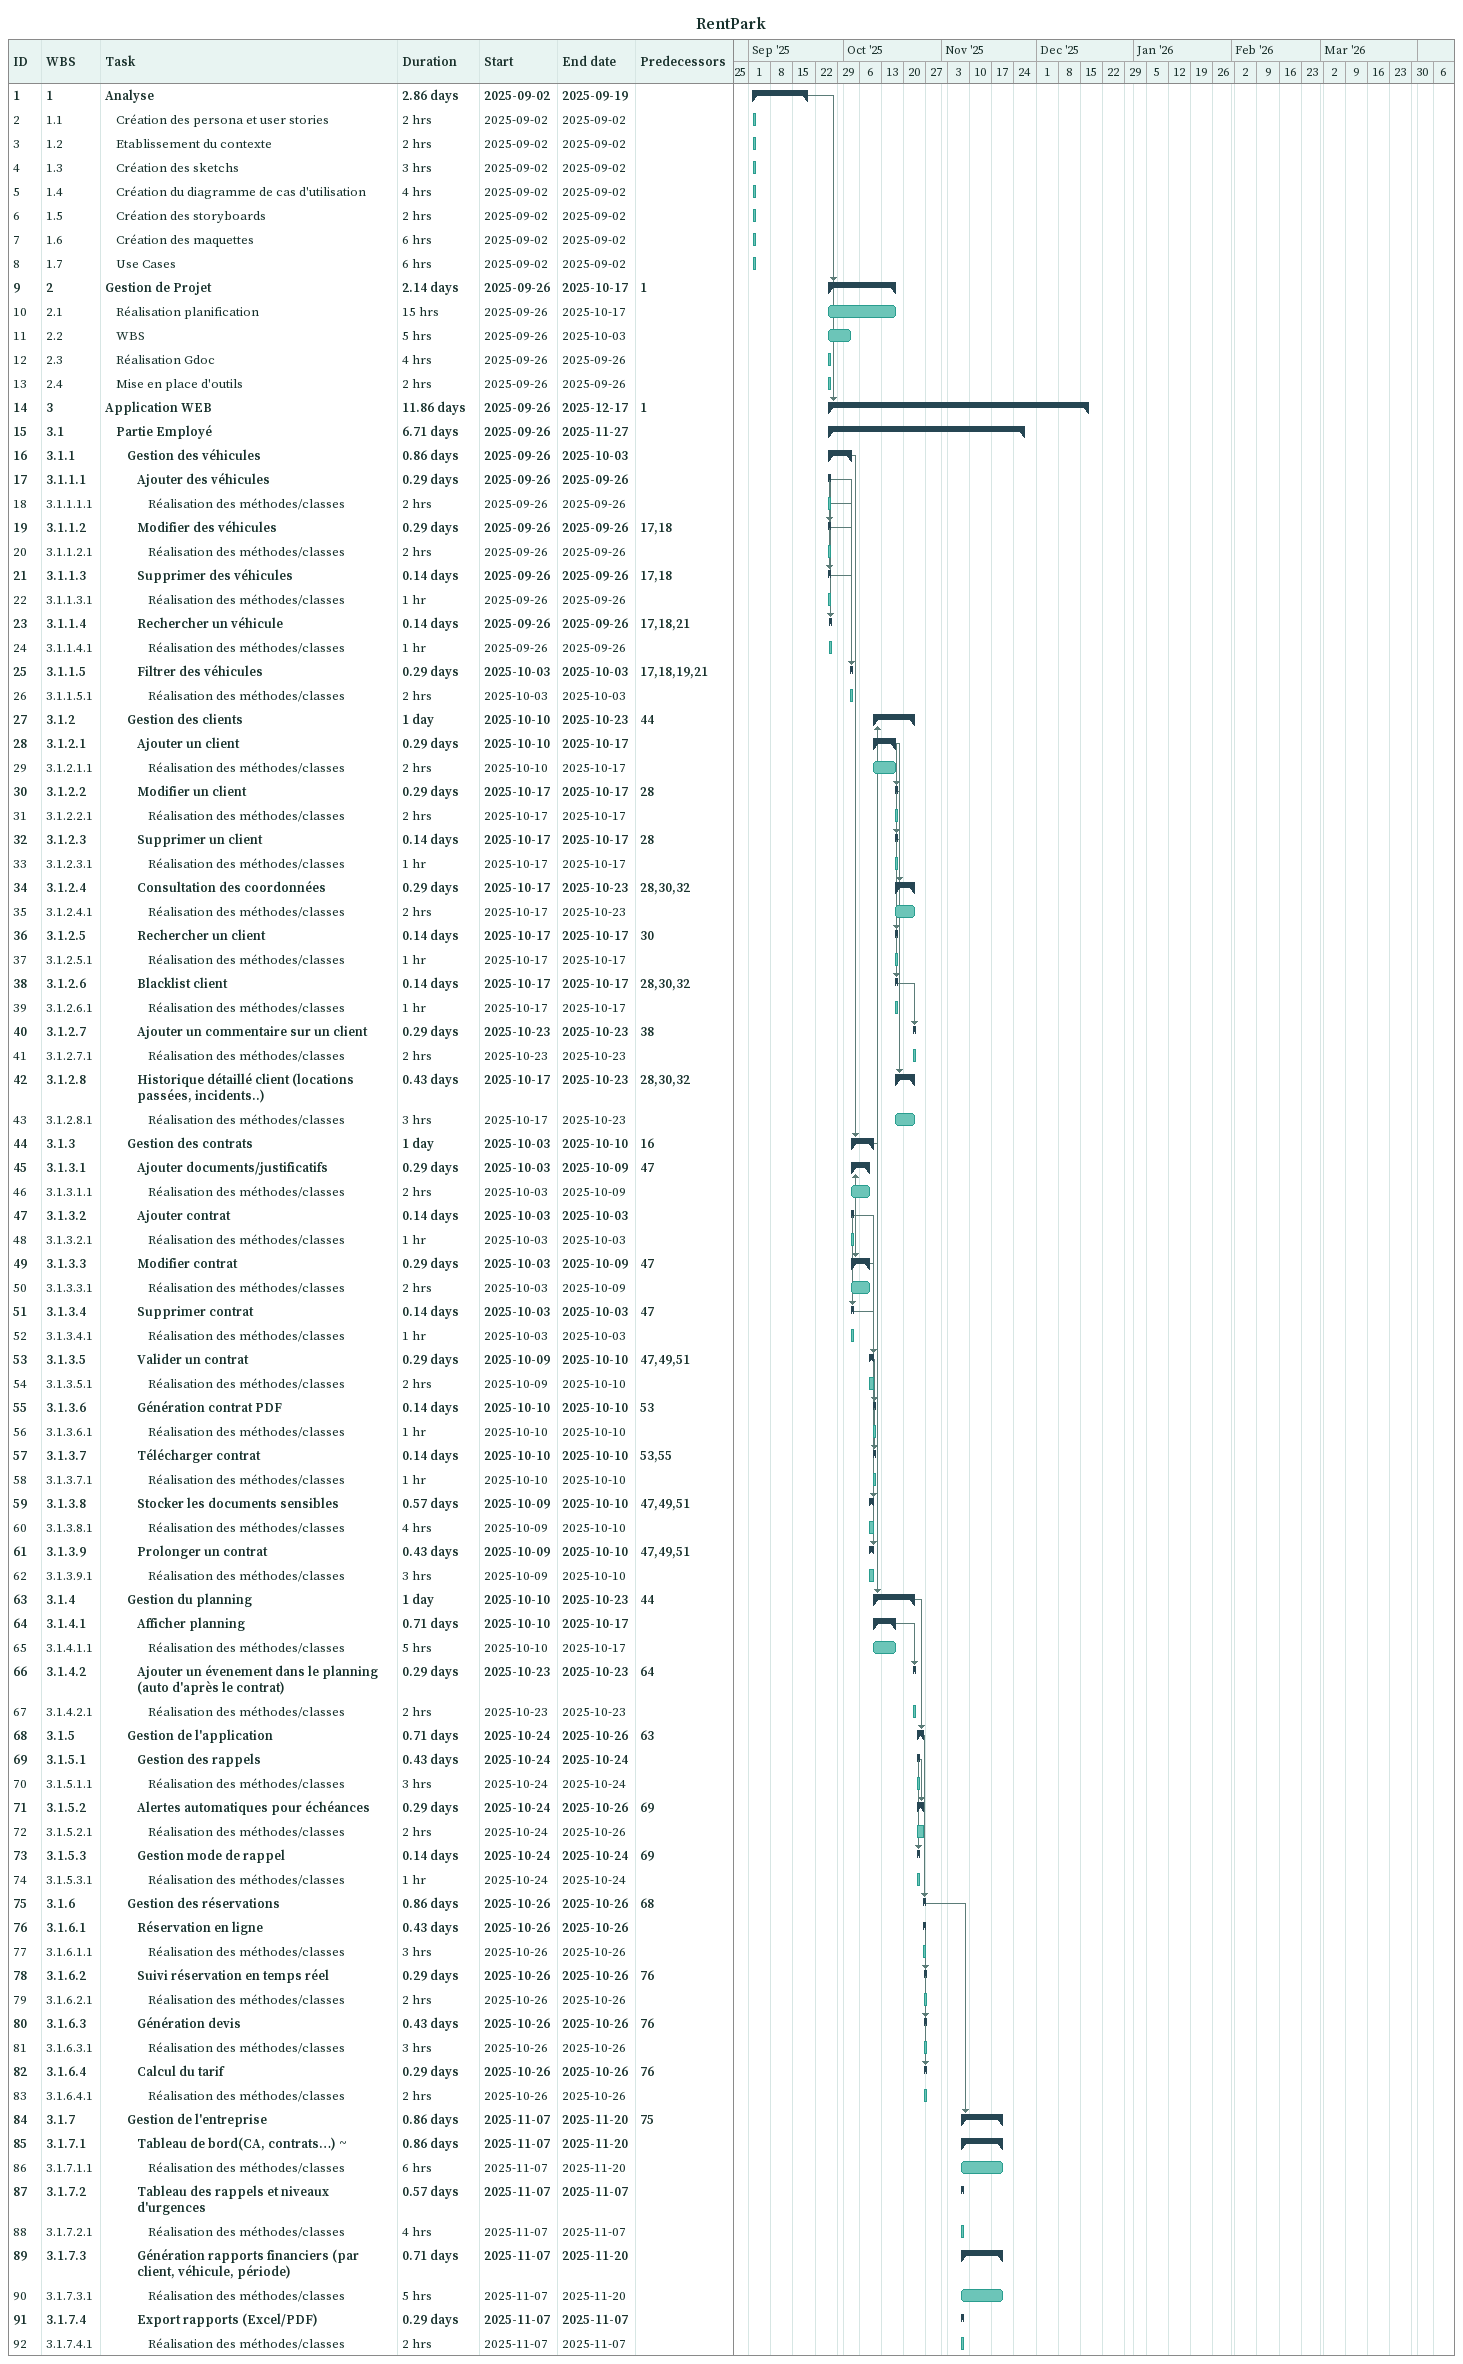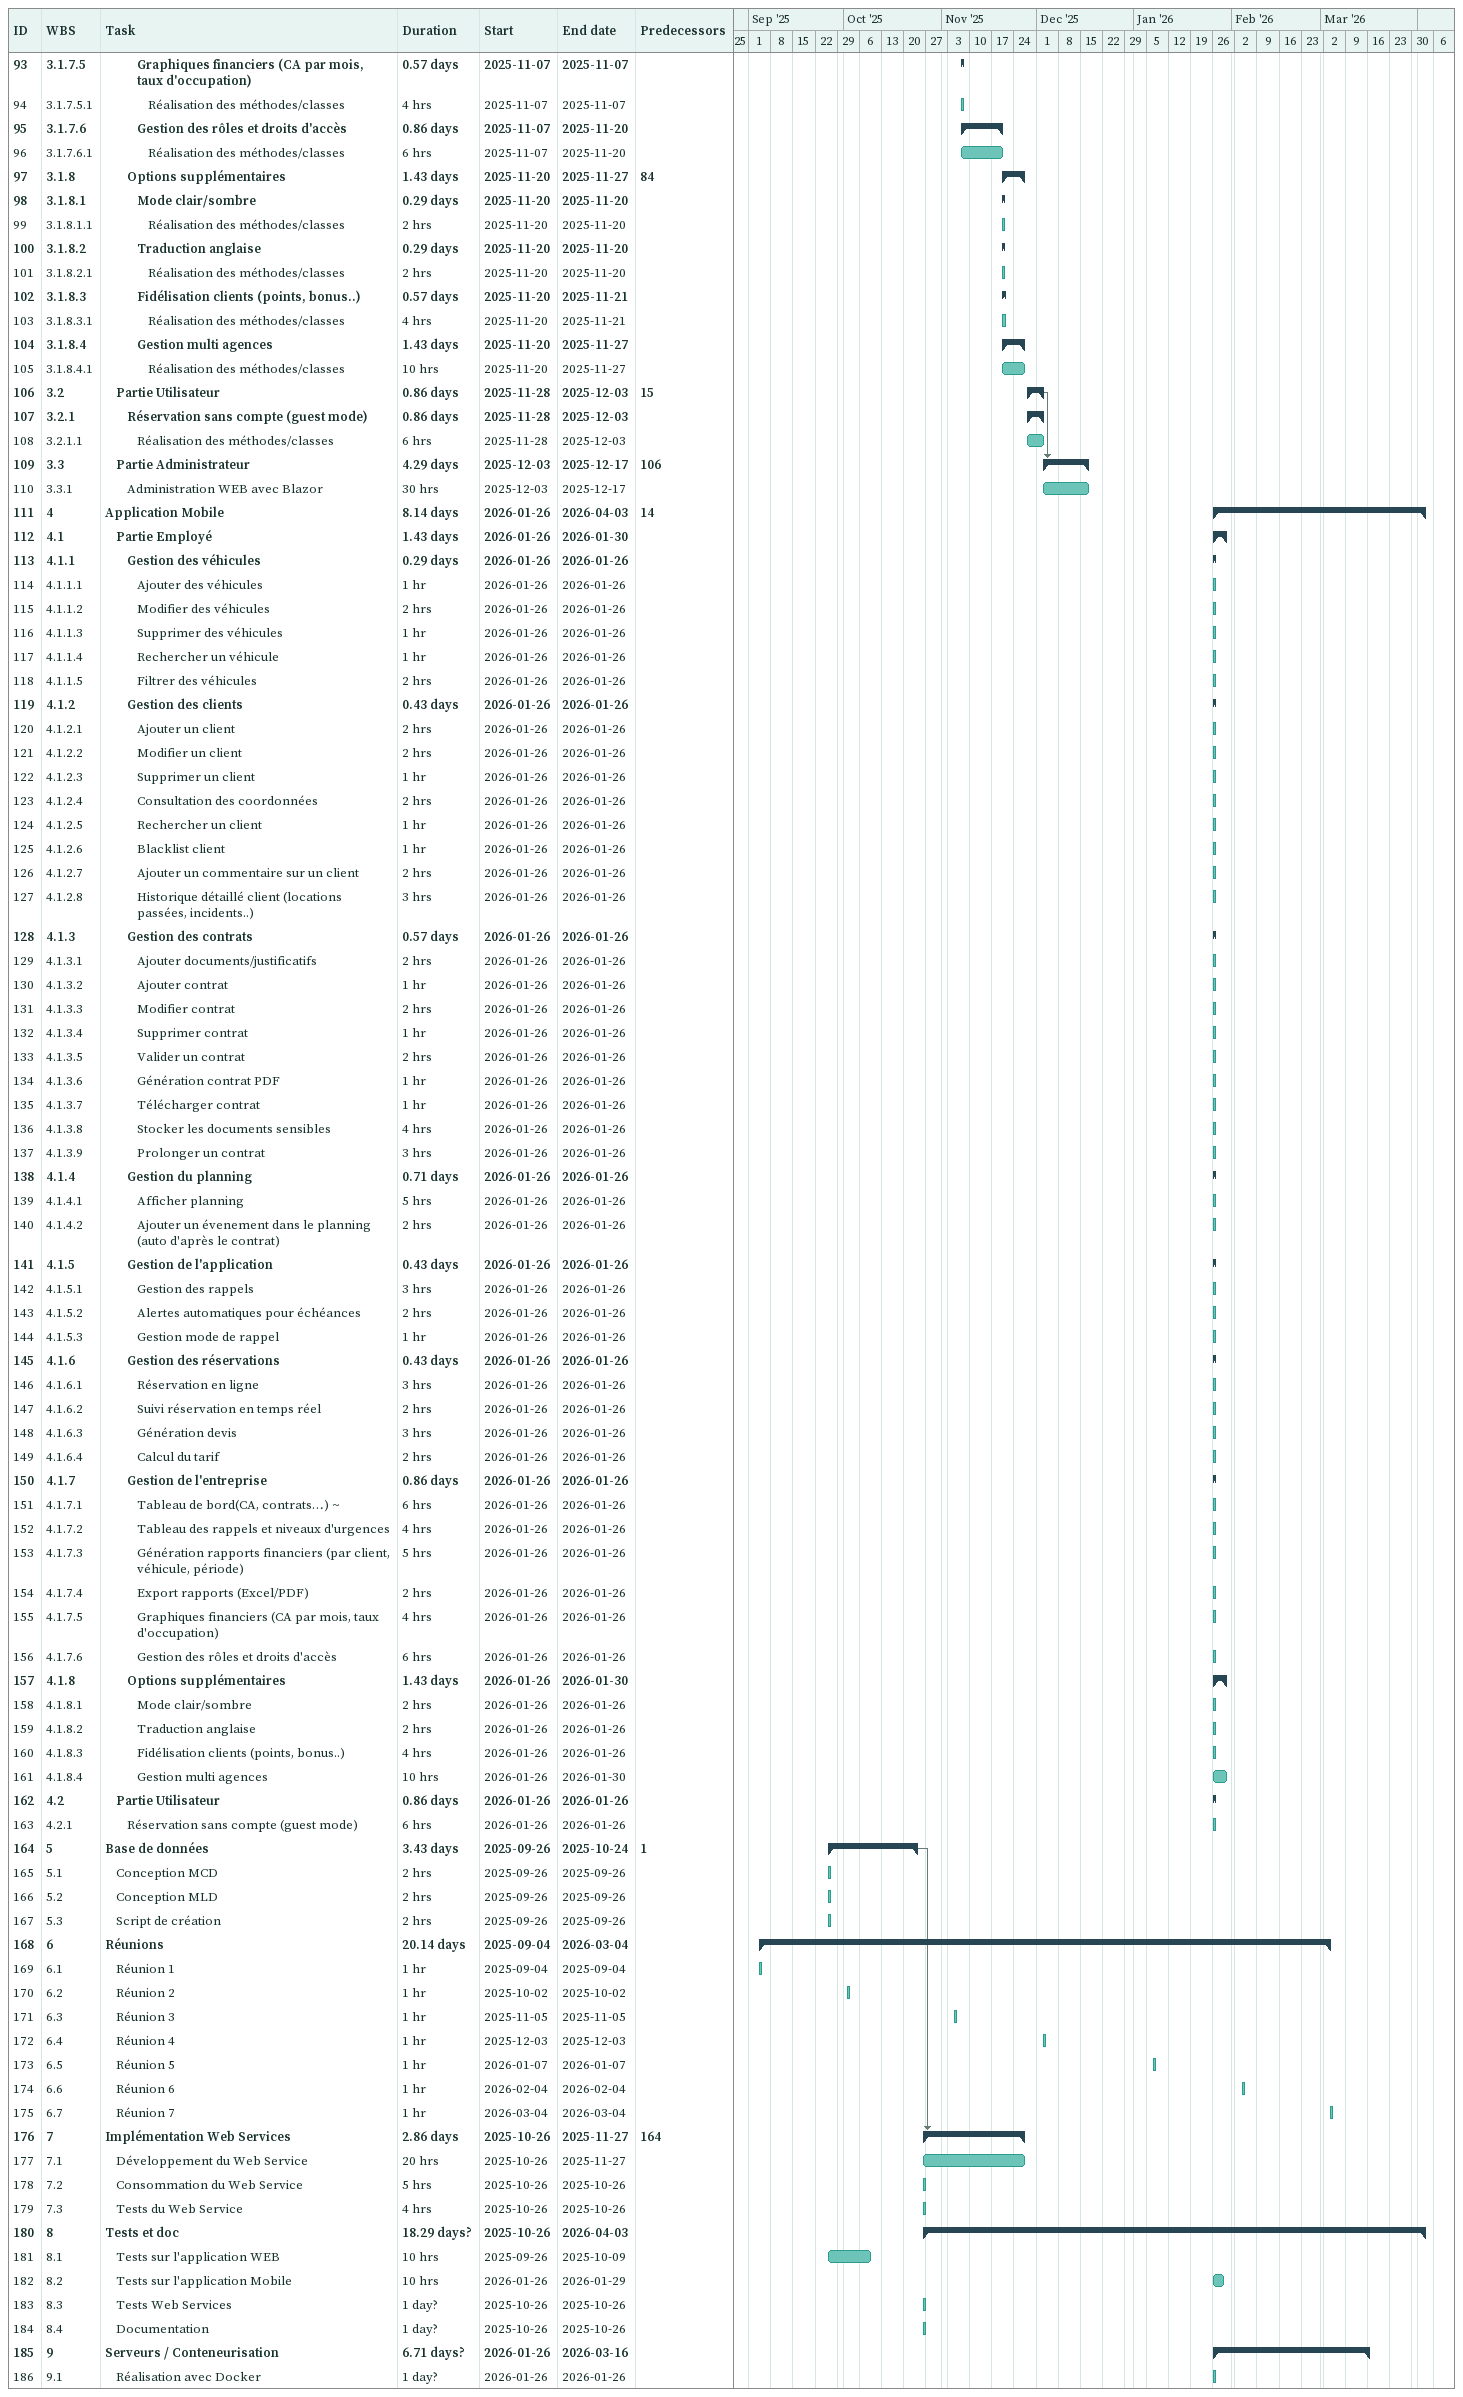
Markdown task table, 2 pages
RentPark

| ID | WBS | Task | Duration | Start | Finish | Predecessors |
|---|---|---|---|---|---|---|
| 1 | 1 | **Analyse** | 2.86d | 2025-09-02 | 2025-09-19 |  |
| 2 | 1.1 | Création des persona et user stories | 2h | 2025-09-02 | 2025-09-02 |  |
| 3 | 1.2 | Etablissement du contexte | 2h | 2025-09-02 | 2025-09-02 |  |
| 4 | 1.3 | Création des sketchs | 3h | 2025-09-02 | 2025-09-02 |  |
| 5 | 1.4 | Création du diagramme de cas d'utilisation | 4h | 2025-09-02 | 2025-09-02 |  |
| 6 | 1.5 | Création des storyboards | 2h | 2025-09-02 | 2025-09-02 |  |
| 7 | 1.6 | Création des maquettes | 6h | 2025-09-02 | 2025-09-02 |  |
| 8 | 1.7 | Use Cases | 6h | 2025-09-02 | 2025-09-02 |  |
| 9 | 2 | **Gestion de Projet** | 2.14d | 2025-09-26 | 2025-10-17 | 1 |
| 10 | 2.1 | Réalisation planification | 15h | 2025-09-26 | 2025-10-17 |  |
| 11 | 2.2 | WBS | 5h | 2025-09-26 | 2025-10-03 |  |
| 12 | 2.3 | Réalisation Gdoc | 4h | 2025-09-26 | 2025-09-26 |  |
| 13 | 2.4 | Mise en place d'outils | 2h | 2025-09-26 | 2025-09-26 |  |
| 14 | 3 | **Application WEB** | 11.86d | 2025-09-26 | 2025-12-17 | 1 |
| 15 | 3.1 | **Partie Employé** | 6.71d | 2025-09-26 | 2025-11-27 |  |
| 16 | 3.1.1 | **Gestion des véhicules** | 0.86d | 2025-09-26 | 2025-10-03 |  |
| 17 | 3.1.1.1 | **Ajouter des véhicules** | 0.29d | 2025-09-26 | 2025-09-26 |  |
| 18 | 3.1.1.1.1 | Réalisation des méthodes/classes | 2h | 2025-09-26 | 2025-09-26 |  |
| 19 | 3.1.1.2 | **Modifier des véhicules** | 0.29d | 2025-09-26 | 2025-09-26 | 17, 18 |
| 20 | 3.1.1.2.1 | Réalisation des méthodes/classes | 2h | 2025-09-26 | 2025-09-26 |  |
| 21 | 3.1.1.3 | **Supprimer des véhicules** | 0.14d | 2025-09-26 | 2025-09-26 | 17, 18 |
| 22 | 3.1.1.3.1 | Réalisation des méthodes/classes | 1h | 2025-09-26 | 2025-09-26 |  |
| 23 | 3.1.1.4 | **Rechercher un véhicule** | 0.14d | 2025-09-26 | 2025-09-26 | 17, 18, 21 |
| 24 | 3.1.1.4.1 | Réalisation des méthodes/classes | 1h | 2025-09-26 | 2025-09-26 |  |
| 25 | 3.1.1.5 | **Filtrer des véhicules** | 0.29d | 2025-10-03 | 2025-10-03 | 17, 18, 19, 21 |
| 26 | 3.1.1.5.1 | Réalisation des méthodes/classes | 2h | 2025-10-03 | 2025-10-03 |  |
| 27 | 3.1.2 | **Gestion des clients** | 1d | 2025-10-10 | 2025-10-23 | 44 |
| 28 | 3.1.2.1 | **Ajouter un client** | 0.29d | 2025-10-10 | 2025-10-17 |  |
| 29 | 3.1.2.1.1 | Réalisation des méthodes/classes | 2h | 2025-10-10 | 2025-10-17 |  |
| 30 | 3.1.2.2 | **Modifier un client** | 0.29d | 2025-10-17 | 2025-10-17 | 28 |
| 31 | 3.1.2.2.1 | Réalisation des méthodes/classes | 2h | 2025-10-17 | 2025-10-17 |  |
| 32 | 3.1.2.3 | **Supprimer un client** | 0.14d | 2025-10-17 | 2025-10-17 | 28 |
| 33 | 3.1.2.3.1 | Réalisation des méthodes/classes | 1h | 2025-10-17 | 2025-10-17 |  |
| 34 | 3.1.2.4 | **Consultation des coordonnées** | 0.29d | 2025-10-17 | 2025-10-23 | 28, 30, 32 |
| 35 | 3.1.2.4.1 | Réalisation des méthodes/classes | 2h | 2025-10-17 | 2025-10-23 |  |
| 36 | 3.1.2.5 | **Rechercher un client** | 0.14d | 2025-10-17 | 2025-10-17 | 30 |
| 37 | 3.1.2.5.1 | Réalisation des méthodes/classes | 1h | 2025-10-17 | 2025-10-17 |  |
| 38 | 3.1.2.6 | **Blacklist client** | 0.14d | 2025-10-17 | 2025-10-17 | 28, 30, 32 |
| 39 | 3.1.2.6.1 | Réalisation des méthodes/classes | 1h | 2025-10-17 | 2025-10-17 |  |
| 40 | 3.1.2.7 | **Ajouter un commentaire sur un client** | 0.29d | 2025-10-23 | 2025-10-23 | 38 |
| 41 | 3.1.2.7.1 | Réalisation des méthodes/classes | 2h | 2025-10-23 | 2025-10-23 |  |
| 42 | 3.1.2.8 | **Historique détaillé client (locations passées, incidents..)** | 0.43d | 2025-10-17 | 2025-10-23 | 28, 30, 32 |
| 43 | 3.1.2.8.1 | Réalisation des méthodes/classes | 3h | 2025-10-17 | 2025-10-23 |  |
| 44 | 3.1.3 | **Gestion des contrats** | 1d | 2025-10-03 | 2025-10-10 | 16 |
| 45 | 3.1.3.1 | **Ajouter documents/justificatifs** | 0.29d | 2025-10-03 | 2025-10-09 | 47 |
| 46 | 3.1.3.1.1 | Réalisation des méthodes/classes | 2h | 2025-10-03 | 2025-10-09 |  |
| 47 | 3.1.3.2 | **Ajouter contrat** | 0.14d | 2025-10-03 | 2025-10-03 |  |
| 48 | 3.1.3.2.1 | Réalisation des méthodes/classes | 1h | 2025-10-03 | 2025-10-03 |  |
| 49 | 3.1.3.3 | **Modifier contrat** | 0.29d | 2025-10-03 | 2025-10-09 | 47 |
| 50 | 3.1.3.3.1 | Réalisation des méthodes/classes | 2h | 2025-10-03 | 2025-10-09 |  |
| 51 | 3.1.3.4 | **Supprimer contrat** | 0.14d | 2025-10-03 | 2025-10-03 | 47 |
| 52 | 3.1.3.4.1 | Réalisation des méthodes/classes | 1h | 2025-10-03 | 2025-10-03 |  |
| 53 | 3.1.3.5 | **Valider un contrat** | 0.29d | 2025-10-09 | 2025-10-10 | 47, 49, 51 |
| 54 | 3.1.3.5.1 | Réalisation des méthodes/classes | 2h | 2025-10-09 | 2025-10-10 |  |
| 55 | 3.1.3.6 | **Génération contrat PDF** | 0.14d | 2025-10-10 | 2025-10-10 | 53 |
| 56 | 3.1.3.6.1 | Réalisation des méthodes/classes | 1h | 2025-10-10 | 2025-10-10 |  |
| 57 | 3.1.3.7 | **Télécharger contrat** | 0.14d | 2025-10-10 | 2025-10-10 | 53, 55 |
| 58 | 3.1.3.7.1 | Réalisation des méthodes/classes | 1h | 2025-10-10 | 2025-10-10 |  |
| 59 | 3.1.3.8 | **Stocker les documents sensibles** | 0.57d | 2025-10-09 | 2025-10-10 | 47, 49, 51 |
| 60 | 3.1.3.8.1 | Réalisation des méthodes/classes | 4h | 2025-10-09 | 2025-10-10 |  |
| 61 | 3.1.3.9 | **Prolonger un contrat** | 0.43d | 2025-10-09 | 2025-10-10 | 47, 49, 51 |
| 62 | 3.1.3.9.1 | Réalisation des méthodes/classes | 3h | 2025-10-09 | 2025-10-10 |  |
| 63 | 3.1.4 | **Gestion du planning** | 1d | 2025-10-10 | 2025-10-23 | 44 |
| 64 | 3.1.4.1 | **Afficher planning** | 0.71d | 2025-10-10 | 2025-10-17 |  |
| 65 | 3.1.4.1.1 | Réalisation des méthodes/classes | 5h | 2025-10-10 | 2025-10-17 |  |
| 66 | 3.1.4.2 | **Ajouter un évenement dans le planning (auto d'après le contrat)** | 0.29d | 2025-10-23 | 2025-10-23 | 64 |
| 67 | 3.1.4.2.1 | Réalisation des méthodes/classes | 2h | 2025-10-23 | 2025-10-23 |  |
| 68 | 3.1.5 | **Gestion de l'application** | 0.71d | 2025-10-24 | 2025-10-26 | 63 |
| 69 | 3.1.5.1 | **Gestion des rappels** | 0.43d | 2025-10-24 | 2025-10-24 |  |
| 70 | 3.1.5.1.1 | Réalisation des méthodes/classes | 3h | 2025-10-24 | 2025-10-24 |  |
| 71 | 3.1.5.2 | **Alertes automatiques pour échéances** | 0.29d | 2025-10-24 | 2025-10-26 | 69 |
| 72 | 3.1.5.2.1 | Réalisation des méthodes/classes | 2h | 2025-10-24 | 2025-10-26 |  |
| 73 | 3.1.5.3 | **Gestion mode de rappel** | 0.14d | 2025-10-24 | 2025-10-24 | 69 |
| 74 | 3.1.5.3.1 | Réalisation des méthodes/classes | 1h | 2025-10-24 | 2025-10-24 |  |
| 75 | 3.1.6 | **Gestion des réservations** | 0.86d | 2025-10-26 | 2025-10-26 | 68 |
| 76 | 3.1.6.1 | **Réservation en ligne** | 0.43d | 2025-10-26 | 2025-10-26 |  |
| 77 | 3.1.6.1.1 | Réalisation des méthodes/classes | 3h | 2025-10-26 | 2025-10-26 |  |
| 78 | 3.1.6.2 | **Suivi réservation en temps réel** | 0.29d | 2025-10-26 | 2025-10-26 | 76 |
| 79 | 3.1.6.2.1 | Réalisation des méthodes/classes | 2h | 2025-10-26 | 2025-10-26 |  |
| 80 | 3.1.6.3 | **Génération devis** | 0.43d | 2025-10-26 | 2025-10-26 | 76 |
| 81 | 3.1.6.3.1 | Réalisation des méthodes/classes | 3h | 2025-10-26 | 2025-10-26 |  |
| 82 | 3.1.6.4 | **Calcul du tarif** | 0.29d | 2025-10-26 | 2025-10-26 | 76 |
| 83 | 3.1.6.4.1 | Réalisation des méthodes/classes | 2h | 2025-10-26 | 2025-10-26 |  |
| 84 | 3.1.7 | **Gestion de l'entreprise** | 0.86d | 2025-11-07 | 2025-11-20 | 75 |
| 85 | 3.1.7.1 | **Tableau de bord(CA, contrats…) ~** | 0.86d | 2025-11-07 | 2025-11-20 |  |
| 86 | 3.1.7.1.1 | Réalisation des méthodes/classes | 6h | 2025-11-07 | 2025-11-20 |  |
| 87 | 3.1.7.2 | **Tableau des rappels et niveaux d'urgences** | 0.57d | 2025-11-07 | 2025-11-07 |  |
| 88 | 3.1.7.2.1 | Réalisation des méthodes/classes | 4h | 2025-11-07 | 2025-11-07 |  |
| 89 | 3.1.7.3 | **Génération rapports financiers (par client, véhicule, période)** | 0.71d | 2025-11-07 | 2025-11-20 |  |
| 90 | 3.1.7.3.1 | Réalisation des méthodes/classes | 5h | 2025-11-07 | 2025-11-20 |  |
| 91 | 3.1.7.4 | **Export rapports (Excel/PDF)** | 0.29d | 2025-11-07 | 2025-11-07 |  |
| 92 | 3.1.7.4.1 | Réalisation des méthodes/classes | 2h | 2025-11-07 | 2025-11-07 |  |
| 93 | 3.1.7.5 | **Graphiques financiers (CA par mois, taux d'occupation)** | 0.57d | 2025-11-07 | 2025-11-07 |  |
| 94 | 3.1.7.5.1 | Réalisation des méthodes/classes | 4h | 2025-11-07 | 2025-11-07 |  |
| 95 | 3.1.7.6 | **Gestion des rôles et droits d'accès** | 0.86d | 2025-11-07 | 2025-11-20 |  |
| 96 | 3.1.7.6.1 | Réalisation des méthodes/classes | 6h | 2025-11-07 | 2025-11-20 |  |
| 97 | 3.1.8 | **Options supplémentaires** | 1.43d | 2025-11-20 | 2025-11-27 | 84 |
| 98 | 3.1.8.1 | **Mode clair/sombre** | 0.29d | 2025-11-20 | 2025-11-20 |  |
| 99 | 3.1.8.1.1 | Réalisation des méthodes/classes | 2h | 2025-11-20 | 2025-11-20 |  |
| 100 | 3.1.8.2 | **Traduction anglaise** | 0.29d | 2025-11-20 | 2025-11-20 |  |
| 101 | 3.1.8.2.1 | Réalisation des méthodes/classes | 2h | 2025-11-20 | 2025-11-20 |  |
| 102 | 3.1.8.3 | **Fidélisation clients (points, bonus..)** | 0.57d | 2025-11-20 | 2025-11-21 |  |
| 103 | 3.1.8.3.1 | Réalisation des méthodes/classes | 4h | 2025-11-20 | 2025-11-21 |  |
| 104 | 3.1.8.4 | **Gestion multi agences** | 1.43d | 2025-11-20 | 2025-11-27 |  |
| 105 | 3.1.8.4.1 | Réalisation des méthodes/classes | 10h | 2025-11-20 | 2025-11-27 |  |
| 106 | 3.2 | **Partie Utilisateur** | 0.86d | 2025-11-28 | 2025-12-03 | 15 |
| 107 | 3.2.1 | **Réservation sans compte (guest mode)** | 0.86d | 2025-11-28 | 2025-12-03 |  |
| 108 | 3.2.1.1 | Réalisation des méthodes/classes | 6h | 2025-11-28 | 2025-12-03 |  |
| 109 | 3.3 | **Partie Administrateur** | 4.29d | 2025-12-03 | 2025-12-17 | 106 |
| 110 | 3.3.1 | Administration WEB avec Blazor | 30h | 2025-12-03 | 2025-12-17 |  |
| 111 | 4 | **Application Mobile** | 8.14d | 2026-01-26 | 2026-04-03 | 14 |
| 112 | 4.1 | **Partie Employé** | 1.43d | 2026-01-26 | 2026-01-30 |  |
| 113 | 4.1.1 | **Gestion des véhicules** | 0.29d | 2026-01-26 | 2026-01-26 |  |
| 114 | 4.1.1.1 | Ajouter des véhicules | 1h | 2026-01-26 | 2026-01-26 |  |
| 115 | 4.1.1.2 | Modifier des véhicules | 2h | 2026-01-26 | 2026-01-26 |  |
| 116 | 4.1.1.3 | Supprimer des véhicules | 1h | 2026-01-26 | 2026-01-26 |  |
| 117 | 4.1.1.4 | Rechercher un véhicule | 1h | 2026-01-26 | 2026-01-26 |  |
| 118 | 4.1.1.5 | Filtrer des véhicules | 2h | 2026-01-26 | 2026-01-26 |  |
| 119 | 4.1.2 | **Gestion des clients** | 0.43d | 2026-01-26 | 2026-01-26 |  |
| 120 | 4.1.2.1 | Ajouter un client | 2h | 2026-01-26 | 2026-01-26 |  |
| 121 | 4.1.2.2 | Modifier un client | 2h | 2026-01-26 | 2026-01-26 |  |
| 122 | 4.1.2.3 | Supprimer un client | 1h | 2026-01-26 | 2026-01-26 |  |
| 123 | 4.1.2.4 | Consultation des coordonnées | 2h | 2026-01-26 | 2026-01-26 |  |
| 124 | 4.1.2.5 | Rechercher un client | 1h | 2026-01-26 | 2026-01-26 |  |
| 125 | 4.1.2.6 | Blacklist client | 1h | 2026-01-26 | 2026-01-26 |  |
| 126 | 4.1.2.7 | Ajouter un commentaire sur un client | 2h | 2026-01-26 | 2026-01-26 |  |
| 127 | 4.1.2.8 | Historique détaillé client (locations passées, incidents..) | 3h | 2026-01-26 | 2026-01-26 |  |
| 128 | 4.1.3 | **Gestion des contrats** | 0.57d | 2026-01-26 | 2026-01-26 |  |
| 129 | 4.1.3.1 | Ajouter documents/justificatifs | 2h | 2026-01-26 | 2026-01-26 |  |
| 130 | 4.1.3.2 | Ajouter contrat | 1h | 2026-01-26 | 2026-01-26 |  |
| 131 | 4.1.3.3 | Modifier contrat | 2h | 2026-01-26 | 2026-01-26 |  |
| 132 | 4.1.3.4 | Supprimer contrat | 1h | 2026-01-26 | 2026-01-26 |  |
| 133 | 4.1.3.5 | Valider un contrat | 2h | 2026-01-26 | 2026-01-26 |  |
| 134 | 4.1.3.6 | Génération contrat PDF | 1h | 2026-01-26 | 2026-01-26 |  |
| 135 | 4.1.3.7 | Télécharger contrat | 1h | 2026-01-26 | 2026-01-26 |  |
| 136 | 4.1.3.8 | Stocker les documents sensibles | 4h | 2026-01-26 | 2026-01-26 |  |
| 137 | 4.1.3.9 | Prolonger un contrat | 3h | 2026-01-26 | 2026-01-26 |  |
| 138 | 4.1.4 | **Gestion du planning** | 0.71d | 2026-01-26 | 2026-01-26 |  |
| 139 | 4.1.4.1 | Afficher planning | 5h | 2026-01-26 | 2026-01-26 |  |
| 140 | 4.1.4.2 | Ajouter un évenement dans le planning (auto d'après le contrat) | 2h | 2026-01-26 | 2026-01-26 |  |
| 141 | 4.1.5 | **Gestion de l'application** | 0.43d | 2026-01-26 | 2026-01-26 |  |
| 142 | 4.1.5.1 | Gestion des rappels | 3h | 2026-01-26 | 2026-01-26 |  |
| 143 | 4.1.5.2 | Alertes automatiques pour échéances | 2h | 2026-01-26 | 2026-01-26 |  |
| 144 | 4.1.5.3 | Gestion mode de rappel | 1h | 2026-01-26 | 2026-01-26 |  |
| 145 | 4.1.6 | **Gestion des réservations** | 0.43d | 2026-01-26 | 2026-01-26 |  |
| 146 | 4.1.6.1 | Réservation en ligne | 3h | 2026-01-26 | 2026-01-26 |  |
| 147 | 4.1.6.2 | Suivi réservation en temps réel | 2h | 2026-01-26 | 2026-01-26 |  |
| 148 | 4.1.6.3 | Génération devis | 3h | 2026-01-26 | 2026-01-26 |  |
| 149 | 4.1.6.4 | Calcul du tarif | 2h | 2026-01-26 | 2026-01-26 |  |
| 150 | 4.1.7 | **Gestion de l'entreprise** | 0.86d | 2026-01-26 | 2026-01-26 |  |
| 151 | 4.1.7.1 | Tableau de bord(CA, contrats…) ~ | 6h | 2026-01-26 | 2026-01-26 |  |
| 152 | 4.1.7.2 | Tableau des rappels et niveaux d'urgences | 4h | 2026-01-26 | 2026-01-26 |  |
| 153 | 4.1.7.3 | Génération rapports financiers (par client, véhicule, période) | 5h | 2026-01-26 | 2026-01-26 |  |
| 154 | 4.1.7.4 | Export rapports (Excel/PDF) | 2h | 2026-01-26 | 2026-01-26 |  |
| 155 | 4.1.7.5 | Graphiques financiers (CA par mois, taux d'occupation) | 4h | 2026-01-26 | 2026-01-26 |  |
| 156 | 4.1.7.6 | Gestion des rôles et droits d'accès | 6h | 2026-01-26 | 2026-01-26 |  |
| 157 | 4.1.8 | **Options supplémentaires** | 1.43d | 2026-01-26 | 2026-01-30 |  |
| 158 | 4.1.8.1 | Mode clair/sombre | 2h | 2026-01-26 | 2026-01-26 |  |
| 159 | 4.1.8.2 | Traduction anglaise | 2h | 2026-01-26 | 2026-01-26 |  |
| 160 | 4.1.8.3 | Fidélisation clients (points, bonus..) | 4h | 2026-01-26 | 2026-01-26 |  |
| 161 | 4.1.8.4 | Gestion multi agences | 10h | 2026-01-26 | 2026-01-30 |  |
| 162 | 4.2 | **Partie Utilisateur** | 0.86d | 2026-01-26 | 2026-01-26 |  |
| 163 | 4.2.1 | Réservation sans compte (guest mode) | 6h | 2026-01-26 | 2026-01-26 |  |
| 164 | 5 | **Base de données** | 3.43d | 2025-09-26 | 2025-10-24 | 1 |
| 165 | 5.1 | Conception MCD | 2h | 2025-09-26 | 2025-09-26 |  |
| 166 | 5.2 | Conception MLD | 2h | 2025-09-26 | 2025-09-26 |  |
| 167 | 5.3 | Script de création | 2h | 2025-09-26 | 2025-09-26 |  |
| 168 | 6 | **Réunions** | 20.14d | 2025-09-04 | 2026-03-04 |  |
| 169 | 6.1 | Réunion 1 | 1h | 2025-09-04 | 2025-09-04 |  |
| 170 | 6.2 | Réunion 2 | 1h | 2025-10-02 | 2025-10-02 |  |
| 171 | 6.3 | Réunion 3 | 1h | 2025-11-05 | 2025-11-05 |  |
| 172 | 6.4 | Réunion 4 | 1h | 2025-12-03 | 2025-12-03 |  |
| 173 | 6.5 | Réunion 5 | 1h | 2026-01-07 | 2026-01-07 |  |
| 174 | 6.6 | Réunion 6 | 1h | 2026-02-04 | 2026-02-04 |  |
| 175 | 6.7 | Réunion 7 | 1h | 2026-03-04 | 2026-03-04 |  |
| 176 | 7 | **Implémentation Web Services** | 2.86d | 2025-10-26 | 2025-11-27 | 164 |
| 177 | 7.1 | Développement du Web Service | 20h | 2025-10-26 | 2025-11-27 |  |
| 178 | 7.2 | Consommation du Web Service | 5h | 2025-10-26 | 2025-10-26 |  |
| 179 | 7.3 | Tests du Web Service | 4h | 2025-10-26 | 2025-10-26 |  |
| 180 | 8 | **Tests et doc** | 18.29d? | 2025-10-26 | 2026-04-03 |  |
| 181 | 8.1 | Tests sur l'application WEB | 10h | 2025-09-26 | 2025-10-09 |  |
| 182 | 8.2 | Tests sur l'application Mobile | 10h | 2026-01-26 | 2026-01-29 |  |
| 183 | 8.3 | Tests Web Services | 1d? | 2025-10-26 | 2025-10-26 |  |
| 184 | 8.4 | Documentation | 1d? | 2025-10-26 | 2025-10-26 |  |
| 185 | 9 | **Serveurs / Conteneurisation** | 6.71d? | 2026-01-26 | 2026-03-16 |  |
| 186 | 9.1 | Réalisation avec Docker | 1d? | 2026-01-26 | 2026-01-26 |  |
